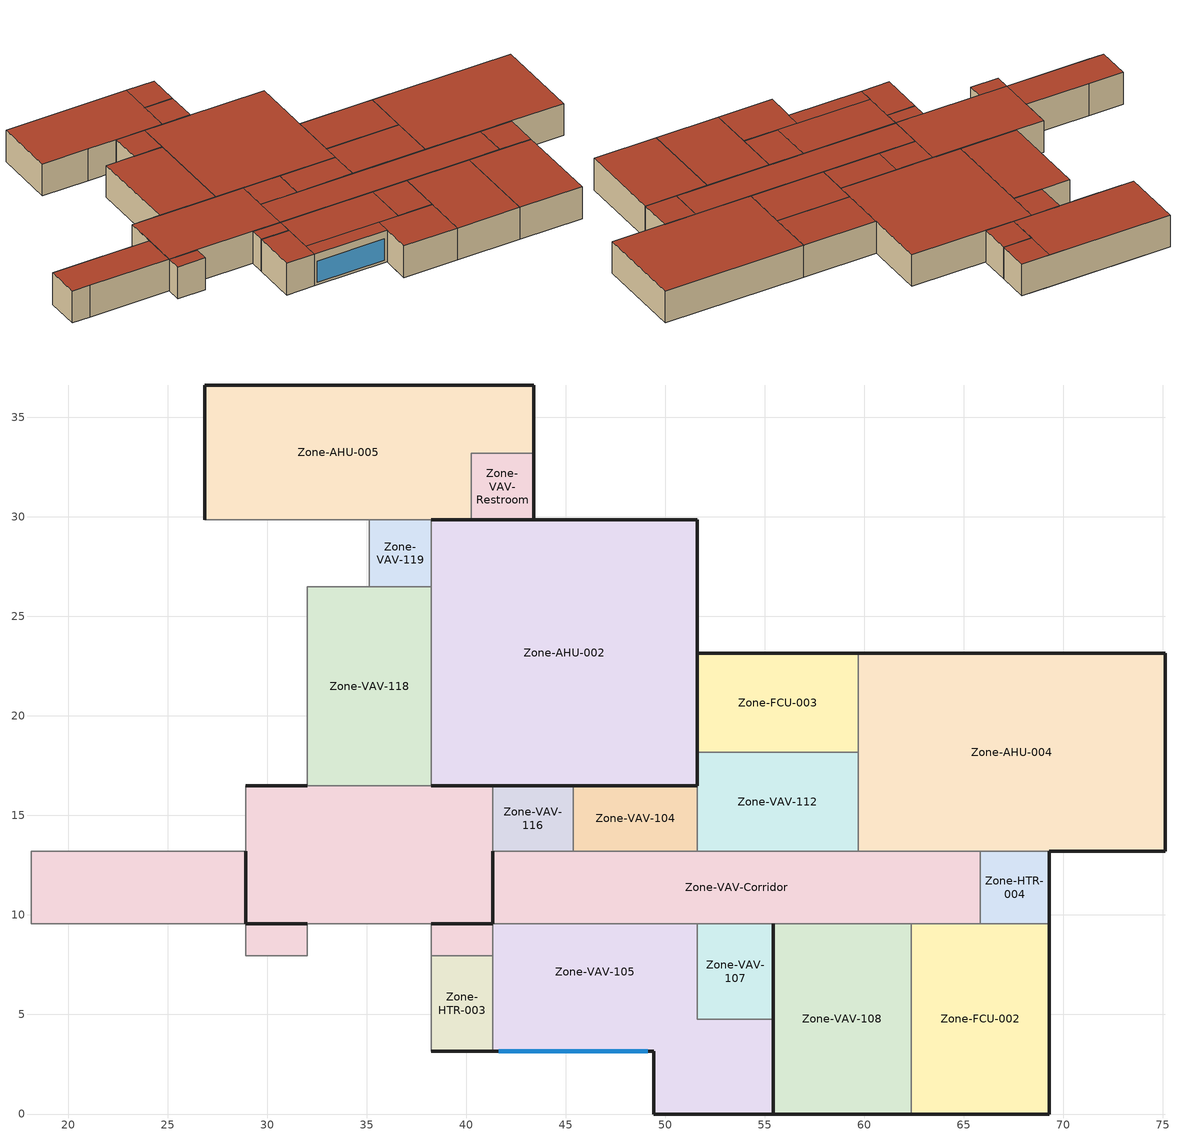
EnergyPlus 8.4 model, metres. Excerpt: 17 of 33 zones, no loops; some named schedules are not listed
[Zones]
Zone-AHU-005
 floor ground (nonres floor): 43.38,36.63 43.38,33.2 40.26,33.2 40.26,36.63 z0; 40.26,36.63 40.26,29.84 26.87,29.84 26.87,36.63 z0
 wall outside (nonres ext wall): 43.38,33.2 43.38,36.63 26.87,36.63 26.87,29.84 / 38.25,29.84 40.26,29.84 z0:3.66
 wall to Zone-VAV-Restroom (int wall): 40.26,29.84 40.26,33.2 43.38,33.2 z0:3.66
 wall adiabatic (int wall): 26.87,29.84 32,29.84 35.13,29.84 38.25,29.84 z0:3.66
 roof outside (nonres roof): 26.87,36.63 26.87,29.84 40.26,29.84 40.26,36.63 z3.66; 40.26,36.63 40.26,33.2 43.38,33.2 43.38,36.63 z3.66
Zone-VAV-118
 floor ground (nonres floor): 38.25,26.49 38.25,16.48 32,16.48 32,26.49 z0
 wall to Zone-VAV-123B (int wall): 32,26.49 32,16.48 z0:3.66
 wall adiabatic (int wall): 38.25,16.48 38.25,26.49 z0:3.66
 wall to Zone-VAV-119 (int wall): 38.25,26.49 35.13,26.49 z0:3.66
 wall to Zone-VAV-Corridor (int wall): 32,16.48 38.25,16.48 z0:3.66
 wall to Zone-VAV-120 (int wall): 35.13,26.49 32,26.49 z0:3.66
 roof outside (nonres roof): 32,26.49 32,16.48 38.25,16.48 38.25,26.49 z3.66
Zone-VAV-119
 floor ground (nonres floor): 38.25,29.84 38.25,26.49 35.13,26.49 35.13,29.84 z0
 wall adiabatic (int wall): 38.25,26.49 38.25,29.84 35.13,29.84 z0:3.66
 wall to Zone-VAV-120 (int wall): 35.13,29.84 35.13,26.49 z0:3.66
 roof outside (nonres roof): 35.13,29.84 35.13,26.49 38.25,26.49 38.25,29.84 z3.66
Zone-VAV-Restroom
 floor ground (nonres floor): 43.38,33.2 43.38,29.84 40.26,29.84 40.26,33.2 z0
 wall outside (nonres ext wall): 40.26,29.84 43.38,29.84 43.38,33.2 z0:3.66
 roof outside (nonres roof): 40.26,33.2 40.26,29.84 43.38,29.84 43.38,33.2 z3.66
Zone-AHU-002
 floor ground (nonres floor): 51.61,29.84 51.61,16.48 38.25,16.48 38.25,29.84 z0
 wall outside (nonres ext wall): 38.25,16.48 51.61,16.48 51.61,29.84 38.25,29.84 z0:3.66
 wall adiabatic (int wall): 38.25,29.84 38.25,26.49 38.25,16.48 z0:3.66
 roof outside (nonres roof): 38.25,29.84 38.25,16.48 51.61,16.48 51.61,29.84 z3.66
Zone-FCU-003
 floor ground (nonres floor): 59.69,23.14 59.69,18.17 51.61,18.17 51.61,23.14 z0
 wall outside (nonres ext wall): 59.69,23.14 51.61,23.14 51.61,18.17 z0:3.66
 wall to Zone-AHU-004 (int wall): 59.69,18.17 59.69,23.14 z0:3.66
 wall to Zone-VAV-112 (int wall): 51.61,18.17 59.69,18.17 z0:3.66
 roof outside (nonres roof): 51.61,23.14 51.61,18.17 59.69,18.17 59.69,23.14 z3.66
Zone-VAV-112
 floor ground (nonres floor): 59.69,18.17 59.69,13.21 51.61,13.21 51.61,18.17 z0
 wall outside (nonres ext wall): 51.61,18.17 51.61,16.48 z0:3.66
 wall to Zone-AHU-004 (int wall): 59.69,13.21 59.69,18.17 z0:3.66
 wall adiabatic (int wall): 51.61,13.21 59.69,13.21 z0:3.66
 wall to Zone-VAV-104 (int wall): 51.61,16.48 51.61,13.21 z0:3.66
 roof outside (nonres roof): 51.61,18.17 51.61,13.21 59.69,13.21 59.69,18.17 z3.66
Zone-HTR-003
 floor ground (nonres floor): 41.33,7.95 41.33,3.15 38.25,3.15 38.25,7.95 z0
 wall outside (nonres ext wall): 38.25,3.15 41.33,3.15 z0:3.66
 wall to Zone-VAV-105 (int wall): 41.33,3.15 41.33,7.95 z0:3.66
 wall adiabatic (int wall): 41.33,7.95 38.25,7.95 38.25,3.15 z0:3.66
 roof outside (nonres roof): 38.25,7.95 38.25,3.15 41.33,3.15 41.33,7.95 z3.66
Zone-VAV-104
 floor ground (nonres floor): 51.61,16.48 51.61,13.21 45.38,13.21 45.38,16.48 z0
 wall outside (nonres ext wall): 51.61,16.48 45.38,16.48 z0:3.66
 wall to Zone-VAV-116 (int wall): 45.38,16.48 45.38,13.21 z0:3.66
 wall adiabatic (int wall): 45.38,13.21 51.61,13.21 z0:3.66
 roof outside (nonres roof): 45.38,16.48 45.38,13.21 51.61,13.21 51.61,16.48 z3.66
Zone-VAV-116
 floor ground (nonres floor): 45.38,16.48 45.38,13.21 41.33,13.21 41.33,16.48 z0
 wall outside (nonres ext wall): 45.38,16.48 41.33,16.48 z0:3.66
 wall adiabatic (int wall): 41.33,16.48 41.33,13.21 45.38,13.21 z0:3.66
 roof outside (nonres roof): 41.33,16.48 41.33,13.21 45.38,13.21 45.38,16.48 z3.66
Zone-AHU-004
 floor ground (nonres floor): 75.13,23.14 75.13,13.21 59.69,13.21 59.69,23.14 z0
 wall outside (nonres ext wall): 69.29,13.21 75.13,13.21 75.13,23.14 59.69,23.14 z0:3.66
 wall adiabatic (int wall): 59.69,13.21 65.82,13.21 z0:3.66
 wall to Zone-HTR-004 (int wall): 65.82,13.21 69.29,13.21 z0:3.66
 roof outside (nonres roof): 59.69,23.14 59.69,13.21 75.13,13.21 75.13,23.14 z3.66
Zone-VAV-108
 floor ground (nonres floor): 62.36,9.55 62.36,0 55.42,0 55.42,9.55 z0
 wall outside (nonres ext wall): 55.42,0 62.36,0 z0:3.66; 55.42,9.55,3.66 55.42,9.55,0 55.42,4.75,0 55.42,4.78,3.66; 55.42,4.78,3.66 55.42,4.75,0 55.42,0,0 55.42,0,3.66
 wall to Zone-FCU-002 (int wall): 62.36,0 62.36,9.55 z0:3.66
 wall adiabatic (int wall): 62.36,9.55 55.42,9.55 z0:3.66
 roof outside (nonres roof): 55.42,9.55 55.42,0 62.36,0 62.36,9.55 z3.66
Zone-HTR-004
 floor ground (nonres floor): 69.29,13.21 69.29,9.55 65.82,9.55 65.82,13.21 z0
 wall outside (nonres ext wall): 69.29,9.55 69.29,13.21 z0:3.66
 wall to Zone-FCU-002 (int wall): 65.82,9.55 69.29,9.55 z0:3.66
 wall adiabatic (int wall): 65.82,13.21 65.82,9.55 z0:3.66
 roof outside (nonres roof): 65.82,13.21 65.82,9.55 69.29,9.55 69.29,13.21 z3.66
Zone-VAV-Corridor
 floor ground (nonres floor): 41.33,16.48 41.33,9.55 28.93,9.55 28.93,16.48 z0; 65.82,13.21 65.82,9.55 41.33,9.55 41.33,13.21 z0; 41.33,9.55 41.33,7.95 38.25,7.95 38.25,9.55 z0; 32,9.55 32,7.95 28.93,7.95 28.93,9.55 z0; 28.93,13.21 28.93,9.55 18.14,9.55 18.14,13.21 z0
 wall outside (nonres ext wall): 32,16.48 28.93,16.48 / 38.25,9.55 41.33,9.55 41.33,13.21 / 28.93,13.21 28.93,9.55 32,9.55 z0:3.66
 wall adiabatic (int wall): 38.25,7.95 41.33,7.95 41.33,9.55 51.61,9.55 55.42,9.55 62.36,9.55 65.82,9.55 65.82,13.21 59.69,13.21 51.61,13.21 45.38,13.21 41.33,13.21 41.33,16.48 38.25,16.48 / 28.93,7.95 32,7.95 / 28.93,16.48 28.93,13.21 22,13.21 z0:3.66
 wall to Zone-VAV-102 (int wall): 32,7.95 32,9.55 38.25,9.55 38.25,7.95 / 20.07,9.55 28.93,9.55 28.93,7.95 z0:3.66
 wall to Zone-VAV-150 (int wall): 18.14,9.55 20.07,9.55 z0:3.66
 wall to Zone-VAV-127B (int wall): 18.14,13.21 18.14,9.55 z0:3.66
 wall to Zone-VAV-129 (int wall): 22,13.21 18.14,13.21 z0:3.66
 roof outside (nonres roof): 41.33,13.21 41.33,9.55 65.82,9.55 65.82,13.21 z3.66; 28.93,16.48 28.93,9.55 41.33,9.55 41.33,16.48 z3.66; 18.14,13.21 18.14,9.55 28.93,9.55 28.93,13.21 z3.66; 28.93,9.55 28.93,7.95 32,7.95 32,9.55 z3.66; 38.25,9.55 38.25,7.95 41.33,7.95 41.33,9.55 z3.66
Zone-VAV-105
 floor ground (nonres floor): 51.61,9.55 51.61,4.75 41.33,4.75 41.33,9.55 z0; 55.42,4.75 55.42,0 49.43,0 49.43,4.75 z0; 49.43,4.75 49.43,3.15 41.33,3.15 41.33,4.75 z0
 wall outside (nonres ext wall): 41.33,3.15 49.43,3.15 49.43,0 55.42,0 55.42,4.75 z0:3.66
 wall adiabatic (int wall): 51.61,9.55 41.33,9.55 41.33,7.95 z0:3.66
 wall to Zone-VAV-107 (int wall): 55.42,4.75 51.61,4.75 51.61,9.55 z0:3.66
 window (Window U 0.57 SHGC 0.39): 41.63,3.15 49.12,3.15 z0.3:2.74
 roof outside (nonres roof): 41.33,4.75 41.33,3.15 49.43,3.15 49.43,4.75 z3.66; 41.33,9.55 41.33,4.75 51.61,4.75 51.61,9.55 z3.66; 49.43,4.75 49.43,0 55.42,0 55.42,4.75 z3.66
Zone-FCU-002
 floor ground (nonres floor): 69.29,9.55 69.29,0 62.36,0 62.36,9.55 z0
 wall outside (nonres ext wall): 62.36,0 69.29,0 69.29,9.55 z0:3.66
 wall adiabatic (int wall): 65.82,9.55 62.36,9.55 z0:3.66
 roof outside (nonres roof): 62.36,9.55 62.36,0 69.29,0 69.29,9.55 z3.66
Zone-VAV-107
 floor ground (nonres floor): 55.42,9.55 55.42,4.75 51.61,4.75 51.61,9.55 z0
 wall outside (nonres ext wall): 55.42,4.75 55.42,9.55 z0:3.66
 wall adiabatic (int wall): 55.42,9.55 51.61,9.55 z0:3.66
 roof outside (nonres roof): 51.61,9.55 51.61,4.75 55.42,4.75 55.42,9.55 z3.66
[Building]
CLGSetPtNormal: North Axis {deg}=0; Terrain=City; Loads Convergence Tolerance Value=0.04; Temperature Convergence Tolerance Value {deltaC}=0.2; Solar Distribution=FullExterior; Maximum Number of Warmup Days=25; Minimum Number of Warmup Days=6
[Site:Location]
Pasco WA USA Design Conditions: Latitude {deg}=46.27; Longitude {deg}=-119.12; Time Zone {hr}=-8; Elevation {m}=136
[SizingPeriod:DesignDay] Day of Month=21; Dry-Bulb Temperature Range Modifier Type=DefaultMultipliers; Humidity Condition Type=Wetbulb; Barometric Pressure {Pa}=99702; Rain Indicator=No; Snow Indicator=No; Daylight Saving Time Indicator=No
Name | Month | Day Type | Maximum Dry-Bulb Temperature {C} | Daily Dry-Bulb Temperature Range {deltaC} | Wetbulb or DewPoint at Maximum Dry-Bulb {C} | Wind Speed {m/s} | Wind Direction {deg} | Solar Model Indicator | Sky Clearness | ASHRAE Clear Sky Optical Depth for Beam Irradiance (taub) | ASHRAE Clear Sky Optical Depth for Diffuse Irradiance (taud)
Pasco Ann Htg 99.6% Condns DB | 12 | WinterDesignDay | -14 | 0 | -14 | 2.5 | 310 | ASHRAEClearSky | 0
Pasco Ann Clg .4% Condns DB=>MWB | 7 | SummerDesignDay | 37.5 | 17.8 | 21.1 | 3.1 | 330 | ASHRAETau |  | 0.398 | 2.219
[Site:GroundTemperature:BuildingSurface]
19.71, 19.71, 19.82, 20.06, 20.41, 22.58, 23.24, 23.4, 23.34, 21.19, 20.41, 19.97
[Site:WaterMainsTemperature]
Calculation Method=Correlation; Annual Average Outdoor Air Temperature {C}=9.75; Maximum Difference In Monthly Average Outdoor Air Temperatures {deltaC}=28.14
[Material]
Name | Roughness | Thickness {m} | Conductivity {W/m-K} | Density {kg/m3} | Specific Heat {J/kg-K} | Thermal Absorptance | Solar Absorptance | Visible Absorptance
G01 13mm gypsum board | Smooth | 0.0127 | 0.16 | 800 | 1090 | 0.9 | 0.7 | 0.5
F13 Built-up roofing | Rough | 0.2 | 0.16 | 1120 | 1460 | 0.9 | 0.7
F08 Metal surface | Smooth | 0.0008 | 45.28 | 7824 | 500
150mm Normalweight concrete floor | MediumRough | 0.15 | 2.31 | 2322 | 832
Std Wood 6inch | MediumSmooth | 0.15 | 0.12 | 540 | 1210 | 0.9 | 0.7 | 0.7
DENSE FACE BRICK | Rough | 0.101498 | 1.245296 | 2082.4 | 920.48 | 0.9 | 0.93 | 0.93
G01 16mm gypsum board | MediumSmooth | 0.0159 | 0.16 | 800 | 1090
[Material:NoMass] Thermal Absorptance=0.9; Solar Absorptance=0.7
Name | Roughness | Thermal Resistance {m2-K/W} | Visible Absorptance
Nonres_Exterior_Wall_Insulation | MediumSmooth | 2.81828 | 0.7
Nonres Roof Insulation | MediumSmooth | 5.30668 | 0.7
Nonres Floor Insulation | MediumSmooth | 0.0299387 | 0.7
CP02 CARPET PAD | VeryRough | 0.21648 | 0.8
[WindowMaterial:Glazing] Optical Data Type=SpectralAverage; Thickness {m}=0.006; Infrared Transmittance at Normal Incidence=0; Front Side Infrared Hemispherical Emissivity=0.84; Conductivity {W/m-K}=0.9
Name | Solar Transmittance at Normal Incidence | Front Side Solar Reflectance at Normal Incidence | Back Side Solar Reflectance at Normal Incidence | Visible Transmittance at Normal Incidence | Front Side Visible Reflectance at Normal Incidence | Back Side Visible Reflectance at Normal Incidence | Back Side Infrared Hemispherical Emissivity
REF D CLEAR 6MM | 0.429 | 0.308 | 0.379 | 0.334 | 0.453 | 0.505 | 0.82
CLEAR 6MM | 0.775 | 0.071 | 0.071 | 0.881 | 0.08 | 0.08 | 0.84
[WindowMaterial:Gas]
AIR 6MM: Gas Type=Air; Thickness {m}=0.0063
[Construction]
int wall: G01 13mm gypsum board, G01 13mm gypsum board
nonres ext wall: DENSE FACE BRICK, G01 16mm gypsum board, Nonres_Exterior_Wall_Insulation, G01 16mm gypsum board
nonres roof: F13 Built-up roofing, Nonres Roof Insulation, F08 Metal surface
nonres floor: Nonres Floor Insulation, 150mm Normalweight concrete floor, CP02 CARPET PAD
InteriorFurnishings: Std Wood 6inch
Window U 0.57 SHGC 0.39: REF D CLEAR 6MM, AIR 6MM, CLEAR 6MM
[Zone]
Zone-AHU-005; Zone-VAV-118; Zone-VAV-119; Zone-VAV-Restroom; Zone-AHU-004; Zone-AHU-002; Zone-VAV-105; Zone-FCU-003; Zone-VAV-112; Zone-HTR-003; Zone-VAV-104; Zone-VAV-116; Zone-VAV-108; Zone-FCU-002; Zone-HTR-004; Zone-VAV-Corridor; Zone-VAV-107: 0, 0, 0, 1
[InternalMass] Construction=InteriorFurnishings
Name | Zone | Surface Area {m2}
Zone-VAV-Corridor InternalMass | Zone-VAV-Corridor | 450
Zone-VAV-104 InternalMass | Zone-VAV-104 | 41
Zone-VAV-105 InternalMass | Zone-VAV-105 | 182
Zone-VAV-107 InternalMass | Zone-VAV-107 | 37
Zone-VAV-108 InternalMass | Zone-VAV-108 | 132
Zone-VAV-112 InternalMass | Zone-VAV-112 | 80
Zone-VAV-116 InternalMass | Zone-VAV-116 | 27
Zone-VAV-118 InternalMass | Zone-VAV-118 | 125
Zone-VAV-119 InternalMass | Zone-VAV-119 | 21
Zone-AHU-002 InternalMass | Zone-AHU-002 | 357
Zone-AHU-004 InternalMass | Zone-AHU-004 | 307
Zone-AHU-005 InternalMass | Zone-AHU-005 | 203
Zone-FCU-002 InternalMass | Zone-FCU-002 | 132
Zone-FCU-003 InternalMass | Zone-FCU-003 | 80
Zone-HTR-003 InternalMass | Zone-HTR-003 | 4
Zone-HTR-004 InternalMass | Zone-HTR-004 | 4
Zone-VAV-Restroom InternalMass | Zone-VAV-Restroom | 21
[People] Number of People Schedule=BLDG OCC SCH; Number of People Calculation Method=Area/Person; Fraction Radiant=0.3; Sensible Heat Fraction=AUTOCALCULATE; Activity Level Schedule=ACTIVITY SCH; Enable ASHRAE 55 Comfort Warnings=No; Mean Radiant Temperature Calculation Type=ZoneAveraged; Work Efficiency Schedule=WORK EFF SCH; Clothing Insulation Calculation Method Schedule=AIR VELO SCH
Name | Zone or ZoneList | Zone Floor Area per Person {m2/person}
Zone-VAV-Corridor People | Zone-VAV-Corridor | 18.5788
Zone-VAV-104 People | Zone-VAV-104 | 18.5788
Zone-VAV-105 People | Zone-VAV-105 | 18.5788
Zone-VAV-107 People | Zone-VAV-107 | 18.5788
Zone-VAV-108 People | Zone-VAV-108 | 18.5788
Zone-VAV-112 People | Zone-VAV-112 | 18.5788
Zone-VAV-116 People | Zone-VAV-116 | 18.5788
Zone-VAV-118 People | Zone-VAV-118 | 4.64
Zone-VAV-119 People | Zone-VAV-119 | 10
Zone-AHU-002 People | Zone-AHU-002 | 9.29
Zone-AHU-004 People | Zone-AHU-004 | 18.5788
Zone-AHU-005 People | Zone-AHU-005 | 18.5788
Zone-FCU-002 People | Zone-FCU-002 | 18.5788
Zone-FCU-003 People | Zone-FCU-003 | 18.5788
Zone-HTR-003 People | Zone-HTR-003 | 18.5788
Zone-HTR-004 People | Zone-HTR-004 | 18.5788
Zone-VAV-Restroom People | Zone-VAV-Restroom | 1800.58
[Lights] Schedule=BLDG LIGHT SCH; Design Level Calculation Method=Watts/Area; Return Air Fraction=0; Fraction Radiant=0.7; Fraction Visible=0.2; Fraction Replaceable=1; Return Air Fraction Calculated from Plenum Temperature=No
Name | Zone or ZoneList | Watts per Zone Floor Area {W/m2}
Zone-VAV-Corridor Lights | Zone-VAV-Corridor | 3.28
Zone-VAV-104 Lights | Zone-VAV-104 | 3.28
Zone-VAV-105 Lights | Zone-VAV-105 | 3.28
Zone-VAV-107 Lights | Zone-VAV-107 | 3.28
Zone-VAV-108 Lights | Zone-VAV-108 | 3.28
Zone-VAV-112 Lights | Zone-VAV-112 | 3.28
Zone-VAV-116 Lights | Zone-VAV-116 | 3.28
Zone-VAV-118 Lights | Zone-VAV-118 | 3.28
Zone-VAV-119 Lights | Zone-VAV-119 | 3.28
Zone-AHU-002 Lights | Zone-AHU-002 | 3.28
Zone-AHU-004 Lights | Zone-AHU-004 | 3.28
Zone-AHU-005 Lights | Zone-AHU-005 | 3.28
Zone-FCU-002 Lights | Zone-FCU-002 | 3.28
Zone-FCU-003 Lights | Zone-FCU-003 | 3.28
Zone-HTR-003 Lights | Zone-HTR-003 | 3.28
Zone-HTR-004 Lights | Zone-HTR-004 | 3.28
Zone-VAV-Restroom Lights | Zone-VAV-Restroom | 0.00328
[ElectricEquipment] Design Level Calculation Method=Watts/Area; Fraction Latent=0; Fraction Radiant=0.5; Fraction Lost=0
Name | Zone or ZoneList | Schedule | Watts per Zone Floor Area {W/m2}
Zone-VAV-Corridor MiscPlug Equip | Zone-VAV-Corridor | BLDG EQUIP SCH | 4
Zone-VAV-104 MiscPlug Equip | Zone-VAV-104 | BLDG EQUIP SCH | 2
Zone-VAV-105 MiscPlug Equip | Zone-VAV-105 | BLDG EQUIP SCH | 4
Zone-VAV-107 MiscPlug Equip | Zone-VAV-107 | BLDG EQUIP SCH | 8
Zone-VAV-108 MiscPlug Equip | Zone-VAV-108 | BLDG ControlRoom EQUIP SCH | 16
Zone-VAV-112 MiscPlug Equip | Zone-VAV-112 | ALWAYS ON | 26.875
Zone-VAV-116 MiscPlug Equip | Zone-VAV-116 | BLDG EQUIP SCH | 4
Zone-VAV-118 MiscPlug Equip | Zone-VAV-118 | BLDG EQUIP SCH | 4
Zone-VAV-119 MiscPlug Equip | Zone-VAV-119 | BLDG EQUIP SCH | 16
Zone-AHU-002 MiscPlug Equip | Zone-AHU-002 | BLDG ControlRoom EQUIP SCH | 16
Zone-AHU-004 MiscPlug Equip | Zone-AHU-004 | ALWAYS ON | 16
Zone-AHU-005 MiscPlug Equip | Zone-AHU-005 | ALWAYS ON | 32
Zone-FCU-002 MiscPlug Equip | Zone-FCU-002 | BLDG ControlRoom EQUIP SCH | 53.75
Zone-FCU-003 MiscPlug Equip | Zone-FCU-003 | BLDG ControlRoom EQUIP SCH | 53.75
Zone-HTR-003 MiscPlug Equip | Zone-HTR-003 | BLDG EQUIP SCH | 1
Zone-HTR-004 MiscPlug Equip | Zone-HTR-004 | BLDG EQUIP SCH | 1
Zone-VAV-Restroom MiscPlug Equip | Zone-VAV-Restroom | BLDG EQUIP SCH | 0.004
[ZoneInfiltration:DesignFlowRate] Schedule=INFIL SCH PNNL; Design Flow Rate Calculation Method=Flow/ExteriorArea; Flow per Exterior Surface Area {m3/s-m2}=0.00056896; Constant Term Coefficient=0; Temperature Term Coefficient=0; Velocity Term Coefficient=0.224; Velocity Squared Term Coefficient=0
Name | Zone or ZoneList
Zone-VAV-Corridor Infiltration | Zone-VAV-Corridor
Zone-VAV-104 Infiltration | Zone-VAV-104
Zone-VAV-105 Infiltration | Zone-VAV-105
Zone-VAV-107 Infiltration | Zone-VAV-107
Zone-VAV-108 Infiltration | Zone-VAV-108
Zone-VAV-112 Infiltration | Zone-VAV-112
Zone-VAV-116 Infiltration | Zone-VAV-116
Zone-VAV-118 Infiltration | Zone-VAV-118
Zone-VAV-119 Infiltration | Zone-VAV-119
Zone-AHU-002 Infiltration | Zone-AHU-002
Zone-AHU-004 Infiltration | Zone-AHU-004
Zone-AHU-005 Infiltration | Zone-AHU-005
Zone-FCU-002 Infiltration | Zone-FCU-002
Zone-FCU-003 Infiltration | Zone-FCU-003
Zone-HTR-003 Infiltration | Zone-HTR-003
Zone-HTR-004 Infiltration | Zone-HTR-004
Zone-VAV-Restroom Infiltration | Zone-VAV-Restroom
[Sizing:Zone] Zone Cooling Design Supply Air Temperature Input Method=SupplyAirTemperature; Zone Cooling Design Supply Air Temperature {C}=12.7; Zone Heating Design Supply Air Temperature Input Method=SupplyAirTemperature; Zone Heating Design Supply Air Temperature {C}=50; Zone Cooling Design Supply Air Humidity Ratio {kgWater/kgDryAir}=0.0085; Zone Heating Design Supply Air Humidity Ratio {kgWater/kgDryAir}=0.008; Zone Heating Sizing Factor=0; Zone Cooling Sizing Factor=0; Cooling Design Air Flow Method=DesignDay; Cooling Minimum Air Flow {m3/s}=0; Cooling Minimum Air Flow Fraction=0; Heating Design Air Flow Method=DesignDay; Heating Design Air Flow Rate {m3/s}=0
Name | Design Specification Outdoor Air Object
Zone-HTR-003 | Zone-HTR-003 SZ DSOA
Zone-HTR-004 | Zone-HTR-004 SZ DSOA
[ZoneControl:Thermostat] Control Type Schedule=Dual Zone Control Type Sched
Name | Zone or ZoneList | Control 1
ZONE-HTR-003 Thermostat | ZONE-HTR-003 | ZONE-HTR-003 DualSPSched
ZONE-HTR-004 Thermostat | ZONE-HTR-004 | ZONE-HTR-004 DualSPSched
[Zone equipment]
Zone-HTR-003: Zone-HTR-003 Unit Heater
Zone-HTR-004: Zone-HTR-004 Unit Heater
[EnergyManagementSystem:ProgramCallingManager]
ZoneAirFlow_Overwrite Manager: InsideHVACSystemIterationLoop; ZoneAirFlow102_Overwrite; ZoneAirFlow104_Overwrite; ZoneAirFlow105_Overwrite; ZoneAirFlow107_Overwrite; ZoneAirFlow108_Overwrite; ZoneAirFlow112_Overwrite; ZoneAirFlow116_Overwrite; ZoneAirFlow118_Overwrite; ZoneAirFlow120_Overwrite; ZoneAirFlow123a_Overwrite; ZoneAirFlow123b_Overwrite; ZoneAirFlow127a_Overwrite; ZoneAirFlow127b_Overwrite; ZoneAirFlow129_Overwrite; ZoneAirFlow131_Overwrite; ZoneAirFlow136_Overwrite; ZoneAirFlow133_Overwrite; ZoneAirFlow142_Overwrite; ZoneAirFlow143_Overwrite; ZoneAirFlow150_Overwrite; ZoneAirFlow119_Overwrite; ZoneAirFlowrestroom_Overwrite; ZoneAirFlowcorridor_Overwrite
[EnergyManagementSystem:Program]
GetTimelag: SET currentMinute = Minute; SET currentMonth = Month; SET currentDayOfMonth = DayOfMonth; Set currentHour = Hour
